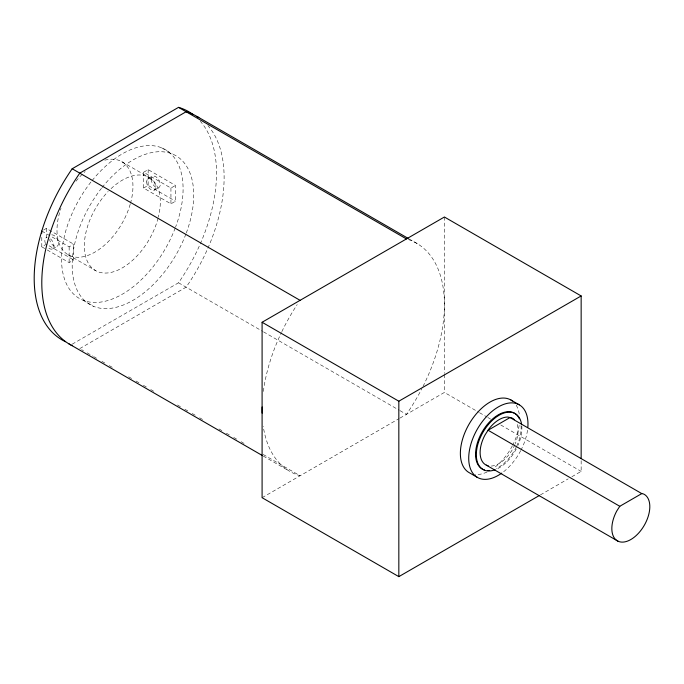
<?xml version="1.0" encoding="UTF-8"?>
<svg xmlns="http://www.w3.org/2000/svg" width="684" height="684" viewBox="0 0 684 684"><rect width="100%" height="100%" fill="white"/><g stroke="black" fill="none" stroke-linecap="round" stroke-linejoin="round"><path stroke-width="0.51" stroke-dasharray="3.42 2.56" d="M43.622 229.986L46.358 228.405L73.701 244.197L73.701 259.988L69.144 262.613L47.264 249.985M143.589 172.265L148.146 169.641L175.497 185.424L175.497 201.216L170.94 203.849L143.589 188.057L143.589 172.265L170.94 188.057L175.497 185.424M147.966 178.969L152.523 176.335M41.792 237.357L41.792 246.83L46.358 244.197L73.701 259.988M143.589 188.057L148.146 185.424L175.497 201.216M52.617 248.899L57.174 246.274M154.413 190.135L158.97 187.501M41.792 231.038L69.144 246.83L73.701 244.197M72.179 344.197L178.533 282.791A134.286 77.531 -60 0 0 200.335 121.265M79.78 348.583L186.133 287.177A134.286 77.531 -60 0 0 207.927 125.642M262.092 497.695L399.029 418.642M399.952 418.104L444.412 392.436L478.595 412.178M540.428 494.891L568.19 478.86M571.892 476.722L581.152 471.379L581.152 459.691M409.152 238.955L417.445 243.743M161.569 147.787L172.197 153.926M121.829 161.715L149.18 177.507M479.518 412.708L486.914 416.975M487.837 417.505L490.608 419.112M500.774 424.978L581.152 471.379M178.533 282.791L262.639 331.347M263.554 331.877L399.054 410.109M399.978 410.639L406.433 414.367A134.286 77.531 -60 0 0 421.883 388.632M68.118 254.756L95.461 270.539M41.792 246.83L46.358 249.463M83.072 300.259L93.708 306.398M81.618 349.644L83.465 350.712M87.15 352.841L92.682 356.031M93.605 356.561L98.214 359.22M101.899 361.349L105.584 363.478M109.278 365.607L112.963 367.736M128.635 376.781L132.32 378.91M136.005 381.039L139.69 383.168M143.383 385.297L147.069 387.426M150.754 389.555L154.439 391.684M177.481 404.988L181.174 407.117M184.86 409.246L188.545 411.375M192.23 413.504L195.923 415.633M199.608 417.762L203.293 419.891M218.966 428.936L222.651 431.065M226.336 433.194L230.021 435.323M233.714 437.452L237.399 439.581M241.084 441.71L244.769 443.839M263.212 454.484L300.079 475.765A134.286 77.531 -60 0 1 263.229 426.209M263.254 456.057L289.067 470.951M444.412 217.008L444.412 373.413M444.412 374.473L444.412 392.436M170.94 188.057L170.94 203.849M148.146 169.641L148.146 185.424M69.144 246.83L69.144 262.613M46.358 228.405L46.358 239.99M517.198 424.439A26.856 15.51 -60 0 1 515.291 443.694M514.907 444.609A26.856 15.51 -60 0 1 491.292 466.06M521.798 425.978A32.233 18.605 -60 0 1 518.062 445.224M516.258 448.986A32.233 18.605 -60 0 1 496.986 468.985M104.806 160.193A53.72 31.011 -60 0 1 130.49 203.276M130.208 204.26A53.72 31.011 -60 0 1 79.378 257.227A53.72 31.011 -60 0 1 60.996 208.244M75.984 181.217A53.72 31.011 -60 0 1 85.141 171.547M111.03 188.664A53.72 31.011 -60 0 1 149.445 177.66A53.72 31.011 -60 0 1 158.355 217.093M158.098 218.076A53.72 31.011 -60 0 1 96.008 270.847A53.72 31.011 -60 0 1 108.14 191.52M263.357 391.445A134.286 77.531 -60 0 1 281.406 332.561M281.851 331.629A134.286 77.531 -60 0 1 297.189 304.602M408.365 239.537A134.286 77.531 -60 0 1 422.361 387.708M50.573 238.913A6.447 3.719 60 0 1 53.797 247.223A6.447 3.719 60 0 1 48.213 247.719M45.443 243.675A6.447 3.719 60 0 1 47.111 237.442M51.676 234.817A6.447 3.719 60 0 1 58.08 240.845A6.447 3.719 60 0 1 55.507 246.531A6.447 3.719 60 0 1 49.547 239.511M516.181 405.184A41.895 24.188 -60 0 1 519.361 414.872M519.165 425.397A41.895 24.188 -60 0 1 512.829 444.891M512.376 445.78A41.895 24.188 -60 0 1 494.284 467.659M487.094 472.011A41.895 24.188 -60 0 1 475.175 474.474M102.104 187.51A85.945 49.624 -60 0 1 175.275 155.371A85.945 49.624 -60 0 1 186.219 233.193M185.851 234.176A85.945 49.624 -60 0 1 90.63 304.961A85.945 49.624 -60 0 1 101.454 188.339M92.126 180.55A85.945 49.624 -60 0 1 164.912 149.377A85.945 49.624 -60 0 1 175.583 227.054M175.215 228.028A85.945 49.624 -60 0 1 79.729 298.669A85.945 49.624 -60 0 1 91.468 181.371M521.037 425.534A32.233 18.605 -60 0 1 516.882 445.737M516.437 446.678A32.233 18.605 -60 0 1 496.233 468.54M527.518 430.219A41.895 24.188 -60 0 1 521.191 449.721M520.729 450.602A41.895 24.188 -60 0 1 502.646 472.49M151.19 179.285A6.447 3.719 60 0 0 158.021 187.792A6.447 3.719 60 0 0 158.021 178.678A6.447 3.719 60 0 0 151.19 179.285M146.632 181.918A6.447 3.719 60 0 0 153.464 190.426A6.447 3.719 60 0 0 153.464 181.311A6.447 3.719 60 0 0 146.632 181.918"/><path stroke-width="1.03" d="M619.789 506.288L616.78 510.965A26.856 15.51 -60 0 0 618.054 541.206A26.856 15.51 -60 0 0 644.875 524.252A26.856 15.51 -60 0 0 643.61 494.01L641.772 493.591L510.05 417.548L488.068 430.236L619.789 506.288L641.772 493.591M65.57 341.726A134.286 77.531 -60 0 1 72.179 168.76L178.533 107.362A134.286 77.531 -60 0 1 192.871 114.399M539.505 495.43L398.832 576.638L262.092 497.695L262.092 322.267L444.412 217.008L581.152 295.95L581.152 458.622M262.092 322.267L398.832 401.209L581.152 295.95M197.146 116.554L408.228 238.425M178.533 107.362L406.433 238.93M510.939 400.012L519.293 404.834M72.179 168.76L300.079 300.336M486.324 465.154L618.054 541.206M477.398 477.406L469.044 472.576A41.895 24.188 -60 0 1 469.84 422.857A41.895 24.188 -60 0 1 512.444 401.012M68.768 343.77L262.331 455.518M398.832 401.209L398.832 576.638M41.792 231.038L41.792 233.141M72.265 345.685A134.286 77.531 -60 0 1 79.78 173.146L186.133 111.74A134.286 77.531 -60 0 1 198.822 117.631M488.273 465.821A26.856 15.51 -60 0 1 485.059 434.913L488.846 429.03A26.856 15.51 -60 0 1 507.81 417.043L511.889 417.958A26.856 15.51 -60 0 1 514.385 419.711M495.173 469.746A32.233 18.605 -60 0 1 476.355 453.184A32.233 18.605 -60 0 1 497.764 416.06A32.233 18.605 -60 0 1 521.55 424.02M262.134 413.127A134.286 77.531 -60 0 1 262.134 406.98M484.486 470.011A32.233 18.605 -60 0 1 484.46 428.269A32.233 18.605 -60 0 1 519.395 418.882M489.641 470.464A32.233 18.605 -60 0 1 487.487 470.524M501.782 473.114A41.895 24.188 -60 0 1 468.754 459.862A41.895 24.188 -60 0 1 498.918 406.587A41.895 24.188 -60 0 1 527.86 427.055"/></g></svg>
